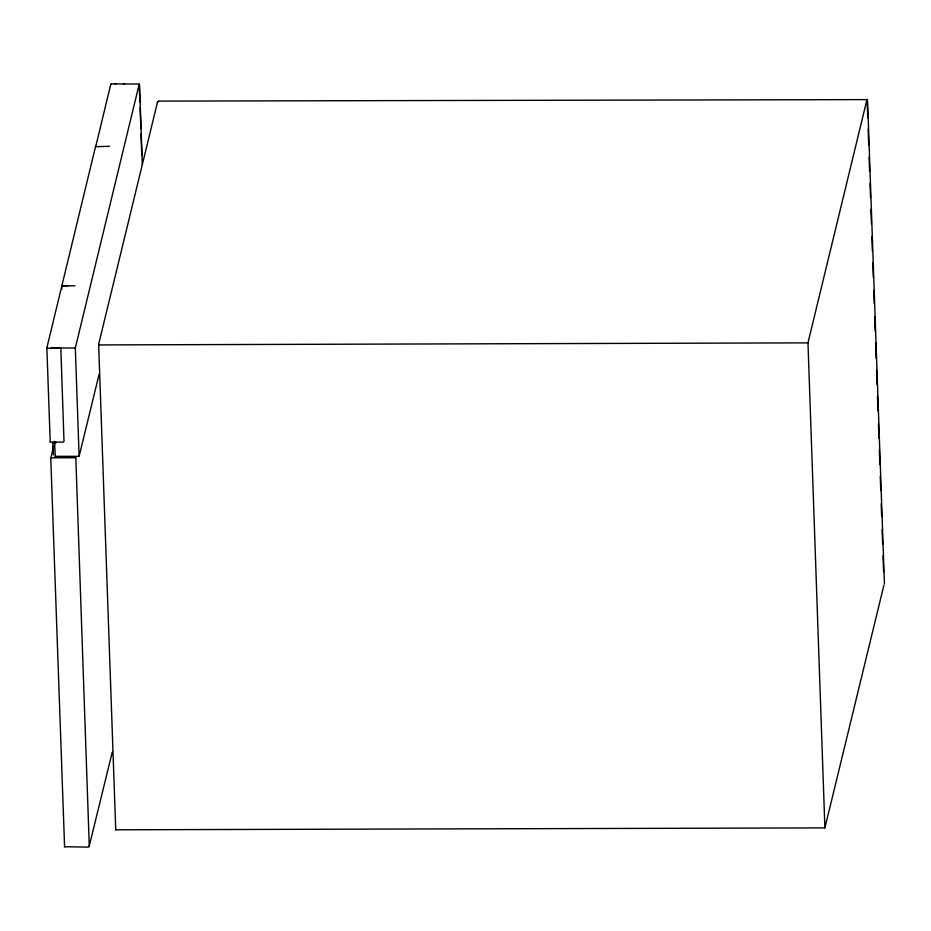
<?xml version="1.0" encoding="UTF-8"?>
<svg xmlns="http://www.w3.org/2000/svg" width="931" height="931" viewBox="0 0 931 931"><rect width="100%" height="100%" fill="white"/><g stroke="black" fill="none" stroke-linecap="round" stroke-linejoin="round"><path stroke-width="1.4" d="M95.521 146.726L109.532 146.283M110.719 84.616L111.487 83.86L139.231 84.058L75.33 347.985L79.112 456.341L55.162 456.33M50.146 441.946L63.227 442.178L64.006 441.41L60.818 347.822M157.455 102.491L158.794 101.188M64.448 846.733L88.038 847.094L89.26 845.895L75.795 457.144M115.584 829.8L824.901 827.892L807.968 342.864L866.97 99.605L158.654 101.118M95.602 146.318L46.853 347.857L50.227 442.027M95.672 146.842L110.824 84.046M51.333 348.636L51.368 347.74M52.695 442.819L53.533 454.887M53.579 445.937L50.786 458.843L64.588 846.861M157.653 101.514L98.639 344.295L115.747 829.952M99.058 374.506L79.112 456.341M112.255 752.132L89.073 846.791M883.926 585.122L824.901 827.892M115.107 84.127L115.851 83.895M62.633 285.91L61.772 286.189L61.9 289.017M51.449 348.054L75.33 347.985M95.812 146.167L96.452 146.074M61.9 285.689L68.138 285.608M46.957 348.217L60.62 348.182M98.802 344.924L807.968 342.864M52.753 443.028L55.93 442.97M51.007 457.796L75.492 457.726M62.563 285.875L74.911 285.84M123.835 83.825L124.579 84.093M866.819 99.466L867.133 100.443M139.161 83.988L139.918 101.875M55.243 456.411L54.58 441.422M867.587 100.909L884.45 583.818M867.227 103.341L867.739 117.841M868.146 129.444L868.704 145.399M869.1 156.99L869.612 171.502M870.02 183.093L870.52 197.605M870.927 209.196L871.439 223.708M871.893 236.753L872.394 251.254M872.801 262.856L873.313 277.357M873.767 290.414L874.221 303.459M874.675 316.517L875.187 331.017M875.582 342.62L876.141 358.563M876.548 370.166L877.06 384.666M877.456 396.269L877.968 410.769M878.422 423.826L878.934 438.326M879.33 449.929L879.842 464.429M880.249 476.032L880.749 490.532M881.203 503.59L881.669 516.635M882.123 529.692L882.623 544.193M883.03 555.795L883.589 571.739M139.545 84.709L142.327 164.45M140.127 107.67L140.825 127.966M141.035 133.773L141.791 155.512"/></g></svg>
